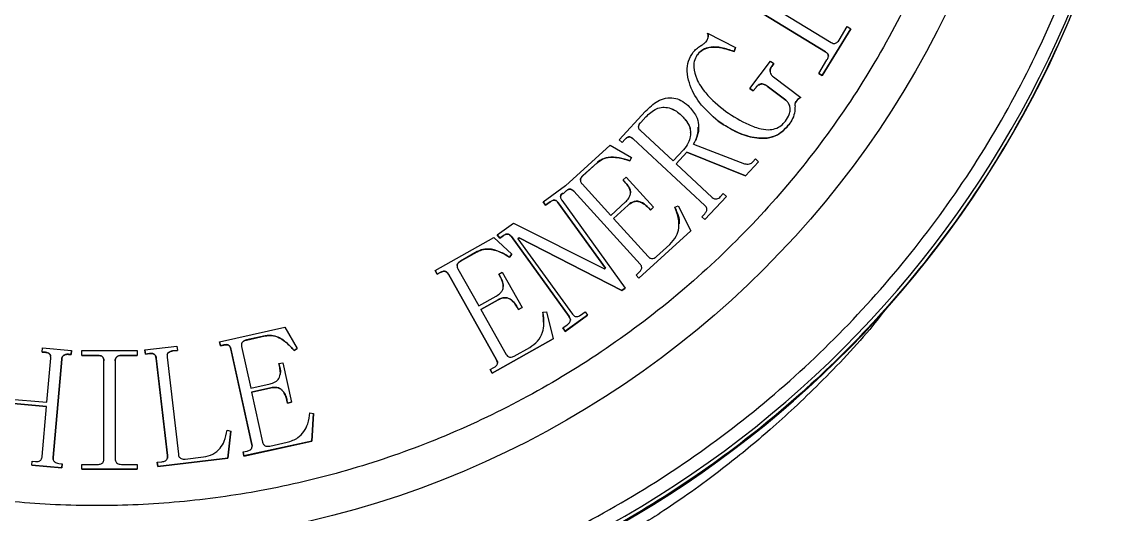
# Model space of a CAD drawing. Header units: millimetres. Extents: x 2251 to 4395, y 932 to 2449.
# Drawn here: x 3678.5 to 3760.5, y 2141.7 to 2179 of the extents above; entities that cross this region are included whole.
import ezdxf

# ---------------------------------------------------------------- set-up
doc = ezdxf.new("R2010")
doc.units = ezdxf.units.MM

msp = doc.modelspace()

# ---------------------------------------------------------------- linework, layer by layer
at = {"color": 7, "linetype": 'Continuous', "lineweight": 25}
for p, q in [((3733.519, 2181.266), (3739.855, 2177.4)), ((3739.421, 2176.691), (3733.086, 2180.557)), ((3733.086, 2180.555), (3739.421, 2176.689)), ((3730.487, 2178.103), (3732.602, 2177.024)), ((3741.34, 2178.438), (3739.177, 2174.894)), ((3739.177, 2174.891), (3741.34, 2178.436)), ((3740.452, 2177.581), (3741.074, 2178.6)), ((3741.074, 2178.6), (3741.34, 2178.438)), ((3741.34, 2178.438), (3741.34, 2178.436)), ((3729.682, 2176.434), (3729.682, 2176.432)), ((3732.602, 2177.024), (3732.496, 2176.714)), ((3732.496, 2176.712), (3732.602, 2177.022)), ((3732.496, 2176.714), (3732.496, 2176.712)), ((3732.602, 2177.022), (3732.602, 2177.024)), ((3739.421, 2176.691), (3739.421, 2176.689)), ((3733.7, 2173.917), (3735.266, 2175.988)), ((3735.266, 2175.988), (3735.515, 2175.799)), ((3735.515, 2175.799), (3735.359, 2175.591)), ((3735.359, 2175.589), (3735.515, 2175.797)), ((3735.359, 2175.591), (3735.359, 2175.589)), ((3735.515, 2175.799), (3735.515, 2175.797)), ((3738.911, 2175.055), (3739.533, 2176.074)), ((3728.941, 2175.304), (3728.941, 2175.302)), ((3735.471, 2174.791), (3737.542, 2173.225)), ((3739.177, 2174.894), (3738.911, 2175.055)), ((3738.911, 2175.055), (3738.911, 2175.053)), ((3738.911, 2175.053), (3739.177, 2174.891)), ((3739.177, 2174.894), (3739.177, 2174.891)), ((3733.949, 2173.728), (3733.7, 2173.917)), ((3733.7, 2173.917), (3733.7, 2173.915)), ((3733.7, 2173.915), (3733.949, 2173.726)), ((3734.138, 2173.976), (3733.949, 2173.728)), ((3733.949, 2173.726), (3734.138, 2173.974)), ((3734.138, 2173.976), (3734.138, 2173.974)), ((3736.418, 2173.032), (3735.01, 2174.098)), ((3735.01, 2174.098), (3735.01, 2174.096)), ((3735.01, 2174.096), (3736.418, 2173.03)), ((3733.949, 2173.728), (3733.949, 2173.726)), ((3736.418, 2173.032), (3736.418, 2173.03)), ((3723.78, 2170.034), (3725.795, 2172.203)), ((3737.096, 2172.178), (3737.096, 2172.18)), ((3725.421, 2171.346), (3725.81, 2171.764)), ((3725.421, 2171.344), (3725.81, 2171.762)), ((3725.81, 2171.764), (3725.81, 2171.762)), ((3728.488, 2171.899), (3728.488, 2171.896)), ((3727.879, 2168.422), (3725.406, 2170.72)), ((3725.421, 2171.346), (3725.421, 2171.344)), ((3729.806, 2170.98), (3729.806, 2170.983)), ((3724.007, 2169.824), (3723.78, 2170.034)), ((3723.78, 2170.032), (3723.78, 2170.034)), ((3723.78, 2170.032), (3724.007, 2169.822)), ((3724.219, 2170.053), (3724.007, 2169.824)), ((3724.007, 2169.822), (3724.219, 2170.051)), ((3724.007, 2169.824), (3724.007, 2169.822)), ((3724.219, 2170.053), (3724.219, 2170.051)), ((3730.281, 2165.056), (3724.841, 2170.111)), ((3724.841, 2170.111), (3724.841, 2170.109)), ((3724.841, 2170.109), (3730.281, 2165.054)), ((3719.734, 2166.547), (3723.103, 2169.611)), ((3723.103, 2169.611), (3724.719, 2168.687)), ((3728.659, 2169.26), (3727.879, 2168.422)), ((3728.921, 2169.086), (3728.107, 2168.21)), ((3728.108, 2168.209), (3728.921, 2169.084)), ((3733.36, 2167.298), (3728.921, 2169.086)), ((3728.921, 2169.086), (3728.921, 2169.084)), ((3728.921, 2169.084), (3733.36, 2167.296)), ((3729.415, 2169.691), (3733.288, 2168.215)), ((3722.118, 2168.294), (3721.039, 2167.311)), ((3721.039, 2167.309), (3722.118, 2168.292)), ((3722.118, 2168.294), (3722.118, 2168.292)), ((3724.719, 2168.687), (3724.596, 2168.434)), ((3724.596, 2168.432), (3724.719, 2168.685)), ((3724.596, 2168.434), (3724.596, 2168.432)), ((3724.719, 2168.687), (3724.719, 2168.685)), ((3728.107, 2168.21), (3730.846, 2165.665)), ((3734.35, 2168.364), (3733.36, 2167.298)), ((3733.36, 2167.296), (3734.35, 2168.362)), ((3733.909, 2168.35), (3734.121, 2168.578)), ((3734.121, 2168.578), (3734.35, 2168.364)), ((3734.35, 2168.364), (3734.35, 2168.362)), ((3721.039, 2167.311), (3721.039, 2167.309)), ((3733.36, 2167.298), (3733.36, 2167.296)), ((3718.032, 2165.335), (3719.728, 2166.557)), ((3719.728, 2166.557), (3719.734, 2166.547)), ((3720.974, 2166.689), (3723.147, 2164.301)), ((3724.085, 2166.984), (3724.316, 2167.194)), ((3724.295, 2166.753), (3724.085, 2166.984)), ((3724.085, 2166.984), (3724.085, 2166.982)), ((3724.085, 2166.982), (3724.295, 2166.751)), ((3724.295, 2166.753), (3724.295, 2166.751)), ((3724.316, 2167.194), (3726.385, 2164.921)), ((3719.537, 2165.946), (3719.494, 2165.993)), ((3719.494, 2165.991), (3719.494, 2165.993)), ((3719.494, 2165.991), (3719.537, 2165.943)), ((3719.73, 2166.121), (3719.537, 2165.946)), ((3719.537, 2165.943), (3719.73, 2166.119)), ((3719.537, 2165.946), (3719.537, 2165.943)), ((3719.73, 2166.121), (3719.73, 2166.119)), ((3725.37, 2160.617), (3720.358, 2166.127)), ((3720.358, 2166.127), (3720.358, 2166.125)), ((3720.358, 2166.125), (3725.37, 2160.615)), ((3731.911, 2165.74), (3730.285, 2163.989)), ((3730.285, 2163.987), (3731.911, 2165.738)), ((3731.47, 2165.725), (3731.682, 2165.954)), ((3731.682, 2165.954), (3731.911, 2165.74)), ((3731.911, 2165.74), (3731.911, 2165.738)), ((3718.215, 2165.081), (3718.032, 2165.335)), ((3718.032, 2165.335), (3718.032, 2165.333)), ((3718.032, 2165.333), (3718.215, 2165.079)), ((3718.554, 2165.324), (3718.215, 2165.081)), ((3718.215, 2165.079), (3718.554, 2165.322)), ((3718.215, 2165.081), (3718.215, 2165.079)), ((3718.554, 2165.324), (3718.554, 2165.322)), ((3722.758, 2160.302), (3719.18, 2165.26)), ((3719.18, 2165.26), (3719.18, 2165.258)), ((3719.18, 2165.258), (3722.757, 2160.301)), ((3719.435, 2165.443), (3724.235, 2158.789)), ((3723.147, 2164.301), (3724.264, 2165.316)), ((3724.474, 2165.085), (3723.357, 2164.069)), ((3723.358, 2164.068), (3724.474, 2165.082)), ((3724.474, 2165.085), (3724.474, 2165.082)), ((3726.154, 2164.711), (3726.013, 2164.865)), ((3726.013, 2164.865), (3726.013, 2164.863)), ((3726.013, 2164.863), (3726.154, 2164.709)), ((3726.385, 2164.921), (3726.154, 2164.711)), ((3726.154, 2164.709), (3726.385, 2164.919)), ((3726.385, 2164.921), (3726.385, 2164.919)), ((3728.007, 2164.919), (3728.269, 2165.017)), ((3728.269, 2165.017), (3729.213, 2163.129)), ((3730.281, 2165.056), (3730.281, 2165.054)), ((3723.357, 2164.069), (3725.986, 2161.18)), ((3726.154, 2164.711), (3726.154, 2164.709)), ((3730.056, 2164.203), (3730.268, 2164.432)), ((3730.285, 2163.989), (3730.056, 2164.203)), ((3730.056, 2164.203), (3730.056, 2164.201)), ((3730.056, 2164.201), (3730.285, 2163.987)), ((3730.285, 2163.989), (3730.285, 2163.987)), ((3714.557, 2162.827), (3715.786, 2163.715)), ((3715.786, 2163.715), (3722.673, 2160.242)), ((3709.855, 2160.118), (3714.291, 2162.618)), ((3714.291, 2162.618), (3715.659, 2161.36)), ((3714.74, 2162.573), (3714.557, 2162.827)), ((3714.557, 2162.827), (3714.557, 2162.825)), ((3714.557, 2162.825), (3714.74, 2162.571)), ((3714.994, 2162.758), (3714.74, 2162.573)), ((3714.74, 2162.571), (3714.994, 2162.756)), ((3714.74, 2162.573), (3714.74, 2162.571)), ((3714.994, 2162.758), (3714.994, 2162.756)), ((3719.991, 2156.632), (3715.621, 2162.692)), ((3715.621, 2162.692), (3715.621, 2162.69)), ((3715.621, 2162.69), (3719.991, 2156.63)), ((3716.204, 2162.598), (3716.119, 2162.538)), ((3716.119, 2162.538), (3720.246, 2156.817)), ((3716.121, 2162.537), (3716.204, 2162.596)), ((3723.981, 2158.606), (3716.204, 2162.598)), ((3716.204, 2162.598), (3716.204, 2162.596)), ((3716.204, 2162.596), (3723.981, 2158.604)), ((3729.213, 2163.129), (3725.283, 2159.552)), ((3725.283, 2159.55), (3729.213, 2163.127)), ((3729.213, 2163.129), (3729.213, 2163.127)), ((3713.043, 2161.555), (3711.775, 2160.842)), ((3711.775, 2160.84), (3713.043, 2161.553)), ((3713.043, 2161.555), (3713.043, 2161.553)), ((3726.614, 2161.186), (3727.616, 2162.099)), ((3711.775, 2160.842), (3711.775, 2160.84)), ((3715.659, 2161.36), (3715.481, 2161.141)), ((3715.481, 2161.139), (3715.659, 2161.358)), ((3715.481, 2161.141), (3715.481, 2161.139)), ((3715.659, 2161.36), (3715.659, 2161.358)), ((3710.009, 2159.846), (3709.855, 2160.118)), ((3709.855, 2160.118), (3709.855, 2160.116)), ((3709.855, 2160.116), (3710.009, 2159.844)), ((3710.236, 2159.973), (3710.009, 2159.846)), ((3710.009, 2159.844), (3710.236, 2159.971)), ((3710.236, 2159.973), (3710.236, 2159.971)), ((3711.571, 2160.249), (3713.152, 2157.442)), ((3714.663, 2159.844), (3714.934, 2159.997)), ((3714.934, 2159.997), (3716.439, 2157.325)), ((3722.673, 2160.242), (3722.758, 2160.302)), ((3725.073, 2159.783), (3725.304, 2159.995)), ((3725.37, 2160.617), (3725.37, 2160.615)), ((3710.009, 2159.846), (3710.009, 2159.844)), ((3714.495, 2153.366), (3710.847, 2159.841)), ((3710.847, 2159.838), (3710.847, 2159.841)), ((3710.847, 2159.838), (3714.495, 2153.364)), ((3714.815, 2159.573), (3714.663, 2159.844)), ((3714.663, 2159.844), (3714.663, 2159.842)), ((3714.663, 2159.842), (3714.815, 2159.571)), ((3714.815, 2159.573), (3714.815, 2159.571)), ((3725.283, 2159.552), (3725.073, 2159.783)), ((3725.073, 2159.783), (3725.073, 2159.781)), ((3725.073, 2159.781), (3725.283, 2159.55)), ((3725.283, 2159.552), (3725.283, 2159.55)), ((3724.235, 2158.789), (3723.981, 2158.606)), ((3723.981, 2158.604), (3724.235, 2158.787)), ((3723.981, 2158.606), (3723.981, 2158.604)), ((3724.235, 2158.789), (3724.235, 2158.787)), ((3713.152, 2157.442), (3714.466, 2158.182)), ((3714.618, 2157.91), (3713.305, 2157.171)), ((3713.306, 2157.169), (3714.618, 2157.908)), ((3714.618, 2157.91), (3714.618, 2157.908)), ((3713.305, 2157.171), (3715.219, 2153.774)), ((3716.167, 2157.173), (3716.065, 2157.354)), ((3716.065, 2157.354), (3716.065, 2157.351)), ((3716.065, 2157.351), (3716.167, 2157.17)), ((3716.439, 2157.325), (3716.167, 2157.173)), ((3716.167, 2157.17), (3716.439, 2157.323)), ((3716.167, 2157.173), (3716.167, 2157.17)), ((3716.439, 2157.325), (3716.439, 2157.323)), ((3718.017, 2156.963), (3718.292, 2156.999)), ((3718.017, 2156.96), (3718.035, 2156.201)), ((3718.292, 2156.999), (3718.791, 2154.953)), ((3721.396, 2156.742), (3719.701, 2155.52)), ((3719.701, 2155.518), (3721.396, 2156.74)), ((3719.991, 2156.632), (3719.991, 2156.63)), ((3720.872, 2156.751), (3721.211, 2156.996)), ((3721.211, 2156.996), (3721.396, 2156.742)), ((3721.396, 2156.742), (3721.396, 2156.74)), ((3693.508, 2154.734), (3698.464, 2155.824)), ((3698.464, 2155.824), (3699.397, 2154.225)), ((3719.516, 2155.775), (3719.855, 2156.019)), ((3719.701, 2155.52), (3719.516, 2155.775)), ((3719.516, 2155.775), (3719.516, 2155.773)), ((3719.516, 2155.773), (3719.701, 2155.518)), ((3696.964, 2155.175), (3695.548, 2154.863)), ((3695.548, 2154.861), (3696.964, 2155.173)), ((3696.964, 2155.175), (3696.964, 2155.173)), ((3718.791, 2154.953), (3714.173, 2152.351)), ((3714.173, 2152.349), (3718.791, 2154.951)), ((3718.791, 2154.953), (3718.791, 2154.951)), ((3719.701, 2155.52), (3719.701, 2155.518)), ((3680.082, 2153.95), (3680.109, 2154.263)), ((3680.109, 2154.263), (3682.293, 2154.072)), ((3687.857, 2154.105), (3690.279, 2154.385)), ((3690.279, 2154.385), (3690.315, 2154.077)), ((3693.575, 2154.429), (3693.508, 2154.734)), ((3693.508, 2154.734), (3693.508, 2154.731)), ((3693.508, 2154.731), (3693.575, 2154.427)), ((3693.828, 2154.485), (3693.575, 2154.429)), ((3693.575, 2154.427), (3693.828, 2154.483)), ((3693.575, 2154.429), (3693.575, 2154.427)), ((3693.828, 2154.485), (3693.828, 2154.483)), ((3695.962, 2146.951), (3694.373, 2154.181)), ((3694.373, 2154.179), (3694.373, 2154.181)), ((3694.373, 2154.179), (3695.962, 2146.949)), ((3695.182, 2154.358), (3695.871, 2151.224)), ((3695.548, 2154.863), (3695.548, 2154.861)), ((3699.397, 2154.225), (3699.168, 2154.069)), ((3699.168, 2154.067), (3699.397, 2154.223)), ((3699.397, 2154.225), (3699.397, 2154.223)), ((3715.832, 2153.643), (3717.009, 2154.306)), ((3680.29, 2153.933), (3680.082, 2153.95)), ((3680.082, 2153.95), (3680.082, 2153.948)), ((3680.082, 2153.948), (3680.29, 2153.931)), ((3680.29, 2153.933), (3680.29, 2153.931)), ((3680.431, 2150.146), (3680.722, 2153.475)), ((3681.554, 2153.403), (3680.905, 2145.966)), ((3680.905, 2145.964), (3681.554, 2153.401)), ((3681.554, 2153.403), (3681.554, 2153.401)), ((3682.266, 2153.76), (3682.058, 2153.777)), ((3682.058, 2153.777), (3682.058, 2153.775)), ((3682.058, 2153.775), (3682.266, 2153.758)), ((3682.293, 2154.072), (3682.266, 2153.76)), ((3682.266, 2153.758), (3682.293, 2154.07)), ((3682.266, 2153.758), (3682.266, 2153.76)), ((3682.293, 2154.072), (3682.293, 2154.07)), ((3683.077, 2153.697), (3683.077, 2154.067)), ((3683.077, 2154.067), (3687.269, 2154.067)), ((3684.273, 2153.697), (3683.077, 2153.697)), ((3683.077, 2153.697), (3683.077, 2153.695)), ((3683.077, 2153.695), (3684.273, 2153.695)), ((3684.273, 2153.697), (3684.273, 2153.695)), ((3687.269, 2153.697), (3686.072, 2153.697)), ((3686.072, 2153.697), (3686.072, 2153.695)), ((3686.072, 2153.695), (3687.269, 2153.695)), ((3687.269, 2154.067), (3687.269, 2153.697)), ((3687.269, 2153.697), (3687.269, 2153.695)), ((3687.894, 2153.797), (3687.857, 2154.105)), ((3687.857, 2154.105), (3687.857, 2154.103)), ((3687.857, 2154.103), (3687.894, 2153.795)), ((3688.202, 2153.832), (3687.894, 2153.797)), ((3687.894, 2153.795), (3688.202, 2153.83)), ((3687.894, 2153.797), (3687.894, 2153.795)), ((3688.202, 2153.832), (3688.202, 2153.83)), ((3689.566, 2146.105), (3688.715, 2153.474)), ((3688.715, 2153.474), (3688.715, 2153.471)), ((3688.715, 2153.471), (3689.566, 2146.103)), ((3689.539, 2153.57), (3690.391, 2146.202)), ((3690.315, 2154.077), (3689.955, 2154.036)), ((3689.955, 2154.034), (3690.315, 2154.074)), ((3689.955, 2154.034), (3689.955, 2154.036)), ((3690.315, 2154.077), (3690.315, 2154.074)), ((3699.168, 2154.069), (3699.168, 2154.067)), ((3714.495, 2153.366), (3714.495, 2153.364)), ((3684.741, 2145.853), (3684.741, 2153.281)), ((3685.604, 2153.281), (3685.604, 2145.853)), ((3698.01, 2153.071), (3698.312, 2153.139)), ((3698.075, 2152.769), (3698.01, 2153.071)), ((3698.01, 2153.071), (3698.01, 2153.069)), ((3698.01, 2153.069), (3698.075, 2152.767)), ((3698.075, 2152.769), (3698.075, 2152.767)), ((3698.312, 2153.139), (3698.967, 2150.157)), ((3714.021, 2152.622), (3714.293, 2152.775)), ((3714.173, 2152.351), (3714.021, 2152.622)), ((3714.021, 2152.622), (3714.021, 2152.62)), ((3714.021, 2152.62), (3714.173, 2152.349)), ((3714.173, 2152.351), (3714.173, 2152.349)), ((3695.871, 2151.224), (3697.337, 2151.547)), ((3697.403, 2151.243), (3695.937, 2150.919)), ((3695.937, 2150.917), (3697.403, 2151.241)), ((3695.937, 2150.919), (3696.771, 2147.128)), ((3697.403, 2151.243), (3697.403, 2151.241)), ((3680.404, 2149.834), (3677.335, 2150.103)), ((3677.335, 2150.101), (3680.404, 2149.832)), ((3677.362, 2150.416), (3680.431, 2150.146)), ((3698.665, 2150.089), (3698.62, 2150.291)), ((3698.62, 2150.291), (3698.62, 2150.289)), ((3698.62, 2150.289), (3698.665, 2150.087)), ((3698.967, 2150.157), (3698.665, 2150.089)), ((3698.665, 2150.087), (3698.967, 2150.154)), ((3698.665, 2150.089), (3698.665, 2150.087)), ((3698.967, 2150.157), (3698.967, 2150.154)), ((3680.072, 2146.037), (3680.404, 2149.834)), ((3700.364, 2149.349), (3700.639, 2149.305)), ((3700.639, 2149.305), (3700.516, 2147.209)), ((3700.516, 2147.207), (3700.639, 2149.303)), ((3700.639, 2149.305), (3700.639, 2149.303)), ((3694.095, 2148.039), (3694.365, 2147.964)), ((3694.365, 2147.964), (3694.133, 2145.903)), ((3694.133, 2145.901), (3694.365, 2147.962)), ((3694.365, 2147.964), (3694.365, 2147.962)), ((3700.516, 2147.209), (3695.359, 2146.075)), ((3695.359, 2146.072), (3700.516, 2147.207)), ((3695.962, 2146.951), (3695.962, 2146.949)), ((3697.314, 2146.824), (3698.628, 2147.113)), ((3700.516, 2147.209), (3700.516, 2147.207)), ((3680.905, 2145.966), (3680.905, 2145.964)), ((3689.566, 2146.105), (3689.566, 2146.103)), ((3690.903, 2145.843), (3692.294, 2146.003)), ((3695.292, 2146.379), (3695.594, 2146.446)), ((3695.359, 2146.075), (3695.292, 2146.379)), ((3695.292, 2146.379), (3695.292, 2146.377)), ((3695.292, 2146.377), (3695.359, 2146.072)), ((3695.359, 2146.075), (3695.359, 2146.072)), ((3679.279, 2145.372), (3679.308, 2145.684)), ((3681.567, 2145.172), (3679.279, 2145.372)), ((3679.279, 2145.372), (3679.279, 2145.37)), ((3679.279, 2145.37), (3681.567, 2145.17)), ((3679.308, 2145.684), (3679.568, 2145.663)), ((3681.336, 2145.507), (3681.596, 2145.484)), ((3681.596, 2145.484), (3681.567, 2145.172)), ((3681.567, 2145.17), (3681.596, 2145.482)), ((3681.567, 2145.172), (3681.567, 2145.17)), ((3681.596, 2145.484), (3681.596, 2145.482)), ((3683.077, 2145.067), (3683.077, 2145.437)), ((3683.077, 2145.437), (3684.273, 2145.437)), ((3686.072, 2145.437), (3687.269, 2145.437)), ((3687.269, 2145.437), (3687.269, 2145.067)), ((3688.79, 2145.599), (3689.15, 2145.639)), ((3688.826, 2145.288), (3688.79, 2145.599)), ((3688.79, 2145.599), (3688.79, 2145.596)), ((3688.79, 2145.596), (3688.826, 2145.286)), ((3694.133, 2145.903), (3688.826, 2145.288)), ((3688.826, 2145.286), (3694.133, 2145.901)), ((3688.826, 2145.288), (3688.826, 2145.286)), ((3694.133, 2145.903), (3694.133, 2145.901)), ((3687.269, 2145.067), (3683.077, 2145.067)), ((3683.077, 2145.067), (3683.077, 2145.065)), ((3683.077, 2145.065), (3687.269, 2145.065)), ((3687.269, 2145.067), (3687.269, 2145.065))]:
    msp.add_line(p, q, dxfattribs=at)
msp.add_circle((3684.214, 2210.809), 71.5, dxfattribs=at)
for centre, start, end in [((3684.214, 2210.807), 280.30604, 349.69383), ((3684.291, 2210.435), 281.36448, 349.47139)]:
    msp.add_arc(centre, 80, start, end, dxfattribs=at)
for points, knots in [([(3752.714, 2210.816), (3752.659, 2208.727), (3752.549, 2204.548), (3751.639, 2198.21), (3750.153, 2191.857), (3747.98, 2185.492), (3745.149, 2179.268), (3741.635, 2173.246), (3737.481, 2167.554), (3732.737, 2162.292), (3727.476, 2157.549), (3721.784, 2153.395), (3715.761, 2149.881), (3709.538, 2147.05), (3703.173, 2144.878), (3696.82, 2143.383), (3690.481, 2142.506), (3684.214, 2142.221), (3677.947, 2142.506), (3671.608, 2143.383), (3665.255, 2144.878), (3658.89, 2147.05), (3652.667, 2149.881), (3646.644, 2153.395), (3640.952, 2157.549), (3635.691, 2162.292), (3630.947, 2167.554), (3626.793, 2173.246), (3623.279, 2179.268), (3620.448, 2185.491), (3618.274, 2191.857), (3616.789, 2198.209), (3615.879, 2204.548), (3615.769, 2208.727), (3615.714, 2210.816)], [0, 0, 0, 0, 0.029124, 0.058248, 0.08912, 0.119994, 0.151902, 0.184313, 0.217069, 0.25, 0.282931, 0.315687, 0.348098, 0.380006, 0.410878, 0.441752, 0.470875, 0.5, 0.529123, 0.558248, 0.58912, 0.619994, 0.651902, 0.684313, 0.717069, 0.75, 0.782931, 0.815687, 0.848098, 0.880006, 0.910878, 0.941752, 0.970875, 1, 1, 1, 1]), ([(3698.348, 2133.084), (3700.844, 2133.61), (3705.881, 2134.673), (3713.258, 2137.211), (3720.5, 2140.481), (3727.479, 2144.543), (3734.082, 2149.355), (3740.176, 2154.847), (3745.668, 2160.941), (3750.48, 2167.544), (3754.543, 2174.523), (3757.812, 2181.765), (3760.351, 2189.142), (3761.413, 2194.18), (3761.939, 2196.676)], [0, 0, 0, 0, 0.079959, 0.161371, 0.244142, 0.328893, 0.414217, 0.5, 0.585778, 0.671102, 0.755858, 0.838624, 0.920039, 1, 1, 1, 1]), ([(3730.391, 2177.461), (3730.437, 2177.541), (3730.526, 2177.697), (3730.537, 2177.931), (3730.5, 2178.059), (3730.487, 2178.103)], [0, 0, 0, 0, 0.406204, 0.795736, 1, 1, 1, 1]), ([(3730.487, 2178.101), (3730.518, 2178.01), (3730.549, 2177.919), (3730.526, 2177.831), (3730.526, 2177.831)], [0, 0, 0, 0, 0.998825, 1, 1, 1, 1]), ([(3729.391, 2176.654), (3729.431, 2176.702), (3729.511, 2176.799), (3729.696, 2176.967), (3729.852, 2177.071), (3729.955, 2177.139)], [0, 0, 0, 0, 0.2508442, 0.5020675, 1, 1, 1, 1]), ([(3729.955, 2177.139), (3729.994, 2177.164), (3730.07, 2177.213), (3730.221, 2177.313), (3730.323, 2177.402), (3730.391, 2177.461)], [0, 0, 0, 0, 0.251606, 0.503238, 1, 1, 1, 1]), ([(3739.855, 2177.4), (3739.905, 2177.373), (3739.991, 2177.328), (3740.13, 2177.326), (3740.245, 2177.365), (3740.36, 2177.449), (3740.418, 2177.532), (3740.452, 2177.581)], [0, 0, 0, 0, 0.239524, 0.40579, 0.571729, 0.750468, 1, 1, 1, 1]), ([(3731.302, 2171.434), (3730.791, 2171.877), (3729.858, 2172.686), (3729.133, 2174.077), (3728.9, 2175.173), (3728.988, 2176.004), (3729.257, 2176.439), (3729.391, 2176.654)], [0, 0, 0, 0, 0.329821, 0.602198, 0.751389, 0.876805, 1, 1, 1, 1]), ([(3729.682, 2176.434), (3729.598, 2176.284), (3729.442, 2176.003), (3729.432, 2175.368), (3729.665, 2174.515), (3730.458, 2173.313), (3731.327, 2172.613), (3731.866, 2172.179)], [0, 0, 0, 0, 0.097711, 0.183041, 0.35825, 0.602223, 1, 1, 1, 1]), ([(3732.496, 2176.714), (3732.182, 2176.825), (3731.622, 2177.023), (3730.843, 2177.093), (3730.243, 2176.937), (3729.886, 2176.686), (3729.729, 2176.492), (3729.682, 2176.434)], [0, 0, 0, 0, 0.327037, 0.582977, 0.754619, 0.926745, 1, 1, 1, 1]), ([(3729.682, 2176.432), (3729.795, 2176.559), (3730.038, 2176.832), (3730.598, 2177.06), (3731.46, 2177.071), (3732.083, 2176.855), (3732.496, 2176.712)], [0, 0, 0, 0, 0.165221, 0.356832, 0.573119, 1, 1, 1, 1]), ([(3739.533, 2176.074), (3739.577, 2176.152), (3739.638, 2176.262), (3739.644, 2176.424), (3739.603, 2176.524), (3739.53, 2176.619), (3739.461, 2176.665), (3739.421, 2176.691)], [0, 0, 0, 0, 0.364982, 0.510318, 0.655638, 0.805835, 1, 1, 1, 1]), ([(3739.421, 2176.689), (3739.47, 2176.656), (3739.551, 2176.602), (3739.617, 2176.492), (3739.644, 2176.417), (3739.639, 2176.378), (3739.639, 2176.371)], [0, 0, 0, 0, 0.43021, 0.71358, 0.945624, 1, 1, 1, 1]), ([(3735.359, 2175.591), (3735.317, 2175.527), (3735.244, 2175.415), (3735.219, 2175.223), (3735.25, 2175.058), (3735.337, 2174.906), (3735.424, 2174.832), (3735.471, 2174.791)], [0, 0, 0, 0, 0.249315, 0.435814, 0.622797, 0.797036, 1, 1, 1, 1]), ([(3735.235, 2175.209), (3735.233, 2175.229), (3735.223, 2175.304), (3735.262, 2175.441), (3735.326, 2175.538), (3735.359, 2175.589)], [0, 0, 0, 0, 0.151132, 0.552434, 1, 1, 1, 1]), ([(3735.01, 2174.098), (3734.938, 2174.147), (3734.821, 2174.228), (3734.624, 2174.27), (3734.462, 2174.246), (3734.287, 2174.154), (3734.196, 2174.046), (3734.138, 2173.976)], [0, 0, 0, 0, 0.257237, 0.420431, 0.584481, 0.733875, 1, 1, 1, 1]), ([(3734.138, 2173.974), (3734.192, 2174.04), (3734.283, 2174.148), (3734.458, 2174.243), (3734.62, 2174.267), (3734.817, 2174.228), (3734.935, 2174.147), (3735.01, 2174.096)], [0, 0, 0, 0, 0.251206, 0.415599, 0.580778, 0.730319, 1, 1, 1, 1]), ([(3725.795, 2172.203), (3726.083, 2172.48), (3726.525, 2172.905), (3727.3, 2173.212), (3727.921, 2173.236), (3728.522, 2173.024), (3728.839, 2172.76), (3729.014, 2172.615)], [0, 0, 0, 0, 0.321782, 0.493409, 0.666308, 0.816214, 1, 1, 1, 1]), ([(3736.38, 2171.434), (3736.49, 2171.596), (3736.667, 2171.858), (3736.758, 2172.268), (3736.726, 2172.59), (3736.598, 2172.845), (3736.474, 2172.975), (3736.418, 2173.032)], [0, 0, 0, 0, 0.329126, 0.528564, 0.696809, 0.865433, 1, 1, 1, 1]), ([(3737.239, 2172.998), (3737.206, 2172.95), (3737.147, 2172.865), (3737.097, 2172.716), (3737.107, 2172.621), (3737.112, 2172.572)], [0, 0, 0, 0, 0.379574, 0.681533, 1, 1, 1, 1]), ([(3737.113, 2172.709), (3737.113, 2172.723), (3737.111, 2172.801), (3737.172, 2172.897), (3737.223, 2172.972), (3737.239, 2172.996)], [0, 0, 0, 0, 0.136759, 0.726608, 1, 1, 1, 1]), ([(3737.542, 2173.225), (3737.513, 2173.21), (3737.456, 2173.18), (3737.351, 2173.122), (3737.284, 2173.053), (3737.244, 2173.004), (3737.239, 2172.998)], [0, 0, 0, 0, 0.25202, 0.504232, 0.940351, 1, 1, 1, 1]), ([(3737.239, 2172.996), (3737.259, 2173.021), (3737.314, 2173.089), (3737.422, 2173.162), (3737.506, 2173.205), (3737.542, 2173.223)], [0, 0, 0, 0, 0.252155, 0.688227, 1, 1, 1, 1]), ([(3725.81, 2171.764), (3726.06, 2172.001), (3726.43, 2172.352), (3727.087, 2172.521), (3727.619, 2172.46), (3728.098, 2172.233), (3728.37, 2172), (3728.488, 2171.899)], [0, 0, 0, 0, 0.331594, 0.48998, 0.648562, 0.847889, 1, 1, 1, 1]), ([(3725.81, 2171.762), (3726.06, 2171.999), (3726.43, 2172.35), (3727.087, 2172.518), (3727.619, 2172.458), (3728.098, 2172.231), (3728.37, 2171.997), (3728.488, 2171.896)], [0, 0, 0, 0, 0.331594, 0.48998, 0.648562, 0.847889, 1, 1, 1, 1]), ([(3729.014, 2172.615), (3729.249, 2172.364), (3729.639, 2171.947), (3729.833, 2171.169), (3729.795, 2170.416), (3729.552, 2169.954), (3729.415, 2169.691)], [0, 0, 0, 0, 0.313505, 0.520952, 0.727154, 1, 1, 1, 1]), ([(3731.866, 2172.179), (3732.432, 2171.812), (3733.277, 2171.263), (3734.447, 2170.854), (3735.183, 2170.761), (3735.75, 2170.889), (3736.135, 2171.138), (3736.312, 2171.352), (3736.38, 2171.434)], [0, 0, 0, 0, 0.399545, 0.597137, 0.733747, 0.835099, 0.936852, 1, 1, 1, 1]), ([(3737.112, 2172.572), (3737.112, 2172.445), (3737.113, 2172.124), (3736.956, 2171.634), (3736.743, 2171.323), (3736.64, 2171.174)], [0, 0, 0, 0, 0.251694, 0.638954, 1, 1, 1, 1]), ([(3728.488, 2171.899), (3728.679, 2171.701), (3728.989, 2171.377), (3729.213, 2170.786), (3729.201, 2170.266), (3729.036, 2169.727), (3728.795, 2169.427), (3728.659, 2169.26)], [0, 0, 0, 0, 0.272894, 0.445011, 0.618101, 0.78577, 1, 1, 1, 1]), ([(3728.488, 2171.896), (3728.675, 2171.698), (3728.98, 2171.375), (3729.196, 2170.875), (3729.182, 2170.625), (3729.178, 2170.547)], [0, 0, 0, 0, 0.522164, 0.851498, 1, 1, 1, 1]), ([(3736.64, 2171.174), (3736.412, 2170.92), (3736.013, 2170.474), (3735.203, 2170.15), (3734.129, 2170.115), (3732.753, 2170.495), (3731.794, 2171.115), (3731.302, 2171.434)], [0, 0, 0, 0, 0.169563, 0.297883, 0.425995, 0.705761, 1, 1, 1, 1]), ([(3731.302, 2171.431), (3731.873, 2171.069), (3732.824, 2170.464), (3734.2, 2170.121), (3735.216, 2170.14), (3735.978, 2170.472), (3736.409, 2170.885), (3736.604, 2171.127), (3736.64, 2171.171)], [0, 0, 0, 0, 0.338672, 0.564061, 0.703233, 0.843334, 0.971256, 1, 1, 1, 1]), ([(3725.406, 2170.72), (3725.361, 2170.768), (3725.291, 2170.844), (3725.258, 2170.982), (3725.275, 2171.115), (3725.33, 2171.241), (3725.395, 2171.316), (3725.421, 2171.346)], [0, 0, 0, 0, 0.273037, 0.428356, 0.583344, 0.832242, 1, 1, 1, 1]), ([(3725.267, 2171.006), (3725.269, 2171.034), (3725.274, 2171.121), (3725.331, 2171.239), (3725.395, 2171.314), (3725.421, 2171.344)], [0, 0, 0, 0, 0.219969, 0.685936, 1, 1, 1, 1]), ([(3729.415, 2169.689), (3729.546, 2169.919), (3729.777, 2170.323), (3729.781, 2170.784), (3729.783, 2170.982)], [0, 0, 0, 0, 0.571609, 1, 1, 1, 1]), ([(3724.841, 2170.111), (3724.784, 2170.157), (3724.7, 2170.225), (3724.558, 2170.252), (3724.445, 2170.233), (3724.329, 2170.163), (3724.258, 2170.092), (3724.219, 2170.053)], [0, 0, 0, 0, 0.300741, 0.442976, 0.585498, 0.770192, 1, 1, 1, 1]), ([(3724.219, 2170.051), (3724.272, 2170.103), (3724.349, 2170.181), (3724.484, 2170.242), (3724.592, 2170.248), (3724.71, 2170.211), (3724.789, 2170.156), (3724.834, 2170.115), (3724.841, 2170.109)], [0, 0, 0, 0, 0.305437, 0.45492, 0.605394, 0.744594, 0.96103, 1, 1, 1, 1]), ([(3724.596, 2168.434), (3724.329, 2168.52), (3723.795, 2168.691), (3723.027, 2168.742), (3722.448, 2168.56), (3722.207, 2168.365), (3722.118, 2168.294)], [0, 0, 0, 0, 0.321306, 0.64529, 0.869658, 1, 1, 1, 1]), ([(3722.118, 2168.292), (3722.291, 2168.416), (3722.626, 2168.658), (3723.408, 2168.747), (3724.06, 2168.614), (3724.496, 2168.466), (3724.596, 2168.432)], [0, 0, 0, 0, 0.241053, 0.469408, 0.878608, 1, 1, 1, 1]), ([(3733.288, 2168.215), (3733.349, 2168.201), (3733.471, 2168.171), (3733.658, 2168.182), (3733.808, 2168.253), (3733.879, 2168.322), (3733.909, 2168.35)], [0, 0, 0, 0, 0.2772639, 0.5575672, 0.817889, 1, 1, 1, 1]), ([(3721.039, 2167.311), (3720.982, 2167.249), (3720.896, 2167.157), (3720.85, 2166.997), (3720.859, 2166.87), (3720.909, 2166.766), (3720.956, 2166.711), (3720.974, 2166.689)], [0, 0, 0, 0, 0.3537275, 0.5222219, 0.6919708, 0.881159, 1, 1, 1, 1]), ([(3720.86, 2166.97), (3720.861, 2166.995), (3720.863, 2167.069), (3720.926, 2167.191), (3721, 2167.268), (3721.039, 2167.309)], [0, 0, 0, 0, 0.1849681, 0.5659656, 1, 1, 1, 1]), ([(3724.264, 2165.316), (3724.358, 2165.41), (3724.512, 2165.565), (3724.642, 2165.845), (3724.657, 2166.122), (3724.549, 2166.446), (3724.39, 2166.639), (3724.295, 2166.753)], [0, 0, 0, 0, 0.23981, 0.394148, 0.549699, 0.732406, 1, 1, 1, 1]), ([(3724.295, 2166.751), (3724.393, 2166.63), (3724.546, 2166.44), (3724.647, 2166.17), (3724.64, 2166.047), (3724.638, 2166.013)], [0, 0, 0, 0, 0.557801, 0.879214, 1, 1, 1, 1]), ([(3719.494, 2165.993), (3719.459, 2165.954), (3719.393, 2165.881), (3719.344, 2165.752), (3719.346, 2165.63), (3719.38, 2165.527), (3719.418, 2165.469), (3719.435, 2165.443)], [0, 0, 0, 0, 0.256868, 0.47724, 0.662008, 0.845558, 1, 1, 1, 1]), ([(3719.35, 2165.697), (3719.349, 2165.707), (3719.345, 2165.754), (3719.385, 2165.851), (3719.438, 2165.939), (3719.485, 2165.983), (3719.494, 2165.991)], [0, 0, 0, 0, 0.085598, 0.422547, 0.898222, 1, 1, 1, 1]), ([(3720.358, 2166.127), (3720.313, 2166.17), (3720.243, 2166.238), (3720.123, 2166.285), (3720.02, 2166.293), (3719.879, 2166.245), (3719.79, 2166.171), (3719.73, 2166.121)], [0, 0, 0, 0, 0.2536824, 0.4001164, 0.52343, 0.6771969, 1, 1, 1, 1]), ([(3719.73, 2166.119), (3719.795, 2166.173), (3719.889, 2166.251), (3720.043, 2166.294), (3720.158, 2166.274), (3720.266, 2166.216), (3720.327, 2166.155), (3720.358, 2166.125)], [0, 0, 0, 0, 0.349488, 0.497197, 0.646363, 0.820612, 1, 1, 1, 1]), ([(3730.846, 2165.665), (3730.884, 2165.633), (3730.952, 2165.577), (3731.077, 2165.538), (3731.21, 2165.55), (3731.349, 2165.611), (3731.43, 2165.687), (3731.47, 2165.725)], [0, 0, 0, 0, 0.208612, 0.37176, 0.536244, 0.765787, 1, 1, 1, 1]), ([(3719.18, 2165.26), (3719.144, 2165.306), (3719.084, 2165.382), (3718.963, 2165.446), (3718.854, 2165.463), (3718.71, 2165.427), (3718.619, 2165.366), (3718.554, 2165.324)], [0, 0, 0, 0, 0.239941, 0.39539, 0.551967, 0.684504, 1, 1, 1, 1]), ([(3718.554, 2165.322), (3718.633, 2165.375), (3718.743, 2165.449), (3718.911, 2165.458), (3719.014, 2165.421), (3719.107, 2165.353), (3719.155, 2165.291), (3719.18, 2165.258)], [0, 0, 0, 0, 0.384112, 0.530799, 0.677235, 0.828461, 1, 1, 1, 1]), ([(3726.013, 2164.865), (3725.869, 2165.007), (3725.656, 2165.217), (3725.287, 2165.37), (3725.004, 2165.384), (3724.719, 2165.284), (3724.564, 2165.158), (3724.474, 2165.085)], [0, 0, 0, 0, 0.337772, 0.500301, 0.664443, 0.804956, 1, 1, 1, 1]), ([(3724.474, 2165.082), (3724.583, 2165.17), (3724.759, 2165.31), (3725.065, 2165.386), (3725.357, 2165.349), (3725.695, 2165.182), (3725.897, 2164.98), (3726.013, 2164.863)], [0, 0, 0, 0, 0.232663, 0.375993, 0.519641, 0.722596, 1, 1, 1, 1]), ([(3727.616, 2162.099), (3727.797, 2162.294), (3728.133, 2162.655), (3728.343, 2163.355), (3728.315, 2164.124), (3728.12, 2164.627), (3728.007, 2164.919)], [0, 0, 0, 0, 0.257565, 0.476476, 0.695173, 1, 1, 1, 1]), ([(3728.007, 2164.917), (3728.198, 2164.5), (3728.389, 2164.083), (3728.323, 2163.652), (3728.323, 2163.651)], [0, 0, 0, 0, 0.996259, 1, 1, 1, 1]), ([(3730.268, 2164.432), (3730.32, 2164.492), (3730.395, 2164.58), (3730.443, 2164.726), (3730.433, 2164.84), (3730.38, 2164.957), (3730.316, 2165.021), (3730.281, 2165.056)], [0, 0, 0, 0, 0.327317, 0.476421, 0.626546, 0.796314, 1, 1, 1, 1]), ([(3715.621, 2162.692), (3715.584, 2162.738), (3715.524, 2162.814), (3715.409, 2162.876), (3715.307, 2162.895), (3715.173, 2162.868), (3715.072, 2162.811), (3715.004, 2162.765), (3714.994, 2162.758)], [0, 0, 0, 0, 0.239791, 0.395723, 0.528329, 0.660993, 0.950414, 1, 1, 1, 1]), ([(3714.994, 2162.756), (3715.074, 2162.808), (3715.183, 2162.881), (3715.35, 2162.89), (3715.453, 2162.853), (3715.547, 2162.786), (3715.595, 2162.723), (3715.621, 2162.69)], [0, 0, 0, 0, 0.383435, 0.529408, 0.675081, 0.826383, 1, 1, 1, 1]), ([(3713.043, 2161.553), (3713.197, 2161.623), (3713.538, 2161.777), (3714.237, 2161.746), (3714.896, 2161.492), (3715.32, 2161.236), (3715.481, 2161.139)], [0, 0, 0, 0, 0.193694, 0.42798, 0.782605, 1, 1, 1, 1]), ([(3715.481, 2161.141), (3715.236, 2161.286), (3714.742, 2161.578), (3713.993, 2161.794), (3713.398, 2161.731), (3713.135, 2161.601), (3713.043, 2161.555)], [0, 0, 0, 0, 0.329191, 0.661633, 0.881808, 1, 1, 1, 1]), ([(3711.775, 2160.842), (3711.715, 2160.803), (3711.617, 2160.738), (3711.533, 2160.606), (3711.5, 2160.489), (3711.514, 2160.366), (3711.551, 2160.29), (3711.571, 2160.249)], [0, 0, 0, 0, 0.300073, 0.489629, 0.647488, 0.805846, 1, 1, 1, 1]), ([(3711.512, 2160.501), (3711.512, 2160.507), (3711.511, 2160.551), (3711.551, 2160.633), (3711.633, 2160.749), (3711.722, 2160.806), (3711.775, 2160.84)], [0, 0, 0, 0, 0.045694, 0.295772, 0.583927, 1, 1, 1, 1]), ([(3725.986, 2161.18), (3726.029, 2161.139), (3726.099, 2161.07), (3726.233, 2161.031), (3726.37, 2161.038), (3726.502, 2161.094), (3726.58, 2161.158), (3726.614, 2161.186)], [0, 0, 0, 0, 0.244529, 0.408946, 0.573274, 0.814793, 1, 1, 1, 1]), ([(3710.847, 2159.841), (3710.816, 2159.89), (3710.766, 2159.971), (3710.656, 2160.046), (3710.546, 2160.078), (3710.398, 2160.056), (3710.299, 2160.006), (3710.236, 2159.973)], [0, 0, 0, 0, 0.23968, 0.390629, 0.542071, 0.705503, 1, 1, 1, 1]), ([(3710.236, 2159.971), (3710.318, 2160.013), (3710.432, 2160.072), (3710.596, 2160.067), (3710.695, 2160.022), (3710.781, 2159.944), (3710.824, 2159.875), (3710.847, 2159.838)], [0, 0, 0, 0, 0.377128, 0.521882, 0.666695, 0.8193, 1, 1, 1, 1]), ([(3725.304, 2159.995), (3725.367, 2160.056), (3725.456, 2160.144), (3725.509, 2160.299), (3725.498, 2160.416), (3725.448, 2160.525), (3725.395, 2160.587), (3725.37, 2160.617)], [0, 0, 0, 0, 0.358471, 0.509487, 0.66217, 0.836846, 1, 1, 1, 1]), ([(3714.466, 2158.182), (3714.585, 2158.257), (3714.775, 2158.378), (3714.96, 2158.632), (3715.028, 2158.894), (3714.988, 2159.225), (3714.88, 2159.443), (3714.815, 2159.573)], [0, 0, 0, 0, 0.253965, 0.40631, 0.559769, 0.73662, 1, 1, 1, 1]), ([(3714.815, 2159.571), (3714.887, 2159.432), (3714.996, 2159.223), (3715.004, 2158.991), (3715.006, 2158.914)], [0, 0, 0, 0, 0.668385, 1, 1, 1, 1]), ([(3716.065, 2157.354), (3715.943, 2157.542), (3715.77, 2157.81), (3715.432, 2158.022), (3715.169, 2158.085), (3714.889, 2158.046), (3714.711, 2157.957), (3714.618, 2157.91)], [0, 0, 0, 0, 0.375008, 0.532176, 0.663237, 0.825783, 1, 1, 1, 1]), ([(3714.618, 2157.908), (3714.745, 2157.969), (3714.947, 2158.066), (3715.26, 2158.074), (3715.538, 2157.969), (3715.829, 2157.731), (3715.98, 2157.488), (3716.065, 2157.351)], [0, 0, 0, 0, 0.234667, 0.375798, 0.517605, 0.729416, 1, 1, 1, 1]), ([(3744.271, 2157.567), (3743.854, 2157.027), (3742.212, 2154.895), (3739.722, 2152.308), (3737.094, 2149.748), (3735.278, 2148.108), (3733.561, 2146.649), (3731.63, 2145.103), (3729.516, 2143.527), (3727.378, 2142.056), (3725.55, 2140.884), (3724.71, 2140.377), (3724.29, 2140.124)], [0, 0, 0, 0, 0.062604, 0.247082, 0.331604, 0.410965, 0.484873, 0.5577, 0.669911, 0.780381, 0.890079, 1, 1, 1, 1]), ([(3717.009, 2154.306), (3717.222, 2154.449), (3717.65, 2154.737), (3718.011, 2155.4), (3718.132, 2156.165), (3718.059, 2156.672), (3718.017, 2156.963)], [0, 0, 0, 0, 0.248815, 0.500063, 0.713643, 1, 1, 1, 1]), ([(3719.855, 2156.019), (3719.914, 2156.065), (3720.002, 2156.133), (3720.081, 2156.259), (3720.101, 2156.366), (3720.079, 2156.49), (3720.031, 2156.574), (3719.996, 2156.625), (3719.991, 2156.632)], [0, 0, 0, 0, 0.305771, 0.455285, 0.605942, 0.744239, 0.965757, 1, 1, 1, 1]), ([(3719.991, 2156.63), (3720.023, 2156.58), (3720.072, 2156.499), (3720.101, 2156.398), (3720.093, 2156.358), (3720.092, 2156.354)], [0, 0, 0, 0, 0.5965526, 0.9553381, 1, 1, 1, 1]), ([(3720.246, 2156.817), (3720.279, 2156.777), (3720.338, 2156.706), (3720.458, 2156.644), (3720.59, 2156.63), (3720.734, 2156.666), (3720.824, 2156.722), (3720.872, 2156.751)], [0, 0, 0, 0, 0.215896, 0.385328, 0.555954, 0.7641, 1, 1, 1, 1]), ([(3699.168, 2154.069), (3698.978, 2154.276), (3698.598, 2154.693), (3697.958, 2155.116), (3697.371, 2155.241), (3697.074, 2155.193), (3696.964, 2155.175)], [0, 0, 0, 0, 0.324948, 0.652823, 0.870839, 1, 1, 1, 1]), ([(3696.964, 2155.173), (3697.132, 2155.194), (3697.498, 2155.24), (3698.155, 2155.012), (3698.71, 2154.578), (3699.042, 2154.207), (3699.168, 2154.067)], [0, 0, 0, 0, 0.194478, 0.422538, 0.782169, 1, 1, 1, 1]), ([(3693.828, 2154.483), (3693.917, 2154.499), (3694.042, 2154.522), (3694.199, 2154.472), (3694.288, 2154.393), (3694.345, 2154.29), (3694.364, 2154.213), (3694.373, 2154.179)], [0, 0, 0, 0, 0.369411, 0.518582, 0.668914, 0.853903, 1, 1, 1, 1]), ([(3694.373, 2154.181), (3694.357, 2154.238), (3694.332, 2154.33), (3694.251, 2154.435), (3694.153, 2154.495), (3694.005, 2154.519), (3693.896, 2154.498), (3693.828, 2154.485)], [0, 0, 0, 0, 0.243865, 0.391737, 0.541046, 0.710969, 1, 1, 1, 1]), ([(3695.548, 2154.863), (3695.47, 2154.839), (3695.352, 2154.803), (3695.231, 2154.688), (3695.174, 2154.576), (3695.163, 2154.461), (3695.176, 2154.39), (3695.182, 2154.358)], [0, 0, 0, 0, 0.339866, 0.516986, 0.694619, 0.862206, 1, 1, 1, 1]), ([(3695.184, 2154.562), (3695.19, 2154.586), (3695.207, 2154.649), (3695.283, 2154.741), (3695.401, 2154.82), (3695.499, 2154.847), (3695.548, 2154.861)], [0, 0, 0, 0, 0.153617, 0.387639, 0.698766, 1, 1, 1, 1]), ([(3680.722, 2153.475), (3680.724, 2153.533), (3680.728, 2153.629), (3680.682, 2153.75), (3680.619, 2153.831), (3680.504, 2153.898), (3680.39, 2153.922), (3680.307, 2153.931), (3680.29, 2153.933)], [0, 0, 0, 0, 0.237356, 0.392761, 0.524029, 0.65536, 0.93072, 1, 1, 1, 1]), ([(3680.29, 2153.931), (3680.382, 2153.919), (3680.51, 2153.903), (3680.643, 2153.806), (3680.692, 2153.729), (3680.703, 2153.678), (3680.707, 2153.662)], [0, 0, 0, 0, 0.508362, 0.70662, 0.904854, 1, 1, 1, 1]), ([(3682.058, 2153.777), (3681.989, 2153.779), (3681.873, 2153.783), (3681.73, 2153.723), (3681.638, 2153.646), (3681.575, 2153.538), (3681.562, 2153.452), (3681.554, 2153.403)], [0, 0, 0, 0, 0.290077, 0.48445, 0.638173, 0.79153, 1, 1, 1, 1]), ([(3681.554, 2153.401), (3681.562, 2153.454), (3681.578, 2153.545), (3681.649, 2153.658), (3681.759, 2153.737), (3681.901, 2153.782), (3682.008, 2153.777), (3682.058, 2153.775)], [0, 0, 0, 0, 0.224861, 0.386581, 0.549015, 0.787195, 1, 1, 1, 1]), ([(3684.741, 2153.281), (3684.738, 2153.342), (3684.734, 2153.439), (3684.674, 2153.56), (3684.596, 2153.634), (3684.46, 2153.691), (3684.35, 2153.695), (3684.273, 2153.697)], [0, 0, 0, 0, 0.250411, 0.398556, 0.54744, 0.686236, 1, 1, 1, 1]), ([(3684.273, 2153.695), (3684.347, 2153.693), (3684.458, 2153.689), (3684.596, 2153.633), (3684.675, 2153.557), (3684.729, 2153.446), (3684.74, 2153.35), (3684.741, 2153.288), (3684.741, 2153.279)], [0, 0, 0, 0, 0.3046765, 0.4550368, 0.6065485, 0.7453901, 0.9603697, 1, 1, 1, 1]), ([(3686.072, 2153.697), (3686.002, 2153.692), (3685.886, 2153.685), (3685.748, 2153.612), (3685.663, 2153.526), (3685.612, 2153.413), (3685.607, 2153.329), (3685.604, 2153.281)], [0, 0, 0, 0, 0.294404, 0.487725, 0.643608, 0.799347, 1, 1, 1, 1]), ([(3685.604, 2153.279), (3685.608, 2153.332), (3685.613, 2153.424), (3685.675, 2153.542), (3685.774, 2153.629), (3685.911, 2153.688), (3686.019, 2153.692), (3686.072, 2153.695)], [0, 0, 0, 0, 0.222894, 0.384836, 0.547319, 0.773072, 1, 1, 1, 1]), ([(3688.715, 2153.474), (3688.702, 2153.541), (3688.682, 2153.643), (3688.6, 2153.756), (3688.506, 2153.818), (3688.367, 2153.845), (3688.264, 2153.837), (3688.202, 2153.832)], [0, 0, 0, 0, 0.2826647, 0.4248628, 0.5676053, 0.7445144, 1, 1, 1, 1]), ([(3688.202, 2153.83), (3688.28, 2153.836), (3688.393, 2153.845), (3688.536, 2153.801), (3688.624, 2153.73), (3688.689, 2153.616), (3688.705, 2153.524), (3688.715, 2153.471)], [0, 0, 0, 0, 0.3210751, 0.4658967, 0.6115923, 0.7798131, 1, 1, 1, 1]), ([(3689.955, 2154.036), (3689.882, 2154.022), (3689.769, 2153.999), (3689.64, 2153.91), (3689.565, 2153.816), (3689.531, 2153.696), (3689.536, 2153.614), (3689.539, 2153.57)], [0, 0, 0, 0, 0.311431, 0.483158, 0.654996, 0.813001, 1, 1, 1, 1]), ([(3689.554, 2153.758), (3689.566, 2153.79), (3689.595, 2153.866), (3689.708, 2153.965), (3689.838, 2154.018), (3689.929, 2154.03), (3689.955, 2154.034)], [0, 0, 0, 0, 0.200139, 0.468383, 0.843354, 1, 1, 1, 1]), ([(3714.293, 2152.775), (3714.36, 2152.816), (3714.459, 2152.877), (3714.549, 2153.001), (3714.573, 2153.105), (3714.563, 2153.232), (3714.521, 2153.314), (3714.495, 2153.366)], [0, 0, 0, 0, 0.326648, 0.47491, 0.62431, 0.760261, 1, 1, 1, 1]), ([(3714.495, 2153.364), (3714.522, 2153.313), (3714.565, 2153.231), (3714.566, 2153.139), (3714.567, 2153.104)], [0, 0, 0, 0, 0.621405, 1, 1, 1, 1]), ([(3715.219, 2153.774), (3715.251, 2153.726), (3715.304, 2153.646), (3715.419, 2153.578), (3715.549, 2153.554), (3715.693, 2153.575), (3715.788, 2153.622), (3715.832, 2153.643)], [0, 0, 0, 0, 0.2422509, 0.3981104, 0.5540249, 0.7912917, 1, 1, 1, 1]), ([(3697.337, 2151.547), (3697.469, 2151.583), (3697.682, 2151.641), (3697.932, 2151.823), (3698.067, 2152.035), (3698.134, 2152.332), (3698.112, 2152.579), (3698.08, 2152.743), (3698.075, 2152.769)], [0, 0, 0, 0, 0.246726, 0.399887, 0.554031, 0.695763, 0.951068, 1, 1, 1, 1]), ([(3698.075, 2152.767), (3698.109, 2152.614), (3698.147, 2152.443), (3698.108, 2152.276), (3698.104, 2152.258)], [0, 0, 0, 0, 0.889779, 1, 1, 1, 1]), ([(3697.403, 2151.241), (3697.565, 2151.264), (3697.814, 2151.3), (3698.129, 2151.17), (3698.356, 2150.959), (3698.527, 2150.655), (3698.591, 2150.406), (3698.62, 2150.289)], [0, 0, 0, 0, 0.2732649, 0.4182085, 0.5628225, 0.7952579, 1, 1, 1, 1]), ([(3698.62, 2150.291), (3698.567, 2150.482), (3698.487, 2150.768), (3698.245, 2151.083), (3698.005, 2151.238), (3697.71, 2151.294), (3697.515, 2151.262), (3697.403, 2151.243)], [0, 0, 0, 0, 0.333895, 0.499037, 0.66578, 0.808284, 1, 1, 1, 1]), ([(3698.628, 2147.113), (3698.919, 2147.207), (3699.419, 2147.369), (3699.935, 2147.92), (3700.246, 2148.574), (3700.321, 2149.069), (3700.364, 2149.349)], [0, 0, 0, 0, 0.295552, 0.509146, 0.721996, 1, 1, 1, 1]), ([(3692.294, 2146.003), (3692.541, 2146.056), (3693.017, 2146.159), (3693.566, 2146.62), (3693.934, 2147.263), (3694.036, 2147.754), (3694.095, 2148.039)], [0, 0, 0, 0, 0.254501, 0.491089, 0.704746, 1, 1, 1, 1]), ([(3695.594, 2146.446), (3695.684, 2146.47), (3695.81, 2146.502), (3695.931, 2146.617), (3695.979, 2146.733), (3695.983, 2146.849), (3695.967, 2146.925), (3695.962, 2146.951)], [0, 0, 0, 0, 0.37884, 0.527566, 0.676229, 0.889817, 1, 1, 1, 1]), ([(3695.962, 2146.949), (3695.978, 2146.876), (3695.994, 2146.802), (3695.971, 2146.735), (3695.971, 2146.734)], [0, 0, 0, 0, 0.9942063, 1, 1, 1, 1]), ([(3696.771, 2147.128), (3696.791, 2147.067), (3696.821, 2146.969), (3696.921, 2146.87), (3697.04, 2146.818), (3697.176, 2146.799), (3697.272, 2146.816), (3697.314, 2146.824)], [0, 0, 0, 0, 0.271137, 0.427796, 0.584166, 0.818016, 1, 1, 1, 1]), ([(3679.568, 2145.663), (3679.66, 2145.658), (3679.789, 2145.651), (3679.939, 2145.724), (3680.015, 2145.815), (3680.058, 2145.923), (3680.068, 2146.002), (3680.072, 2146.037)], [0, 0, 0, 0, 0.3758207, 0.5238074, 0.6720575, 0.8532035, 1, 1, 1, 1]), ([(3680.924, 2145.781), (3680.916, 2145.806), (3680.899, 2145.865), (3680.902, 2145.927), (3680.905, 2145.964)], [0, 0, 0, 0, 0.41224, 1, 1, 1, 1]), ([(3680.905, 2145.966), (3680.903, 2145.908), (3680.901, 2145.814), (3680.956, 2145.692), (3681.038, 2145.607), (3681.166, 2145.536), (3681.272, 2145.518), (3681.336, 2145.507)], [0, 0, 0, 0, 0.238138, 0.394231, 0.549692, 0.728395, 1, 1, 1, 1]), ([(3689.15, 2145.639), (3689.239, 2145.653), (3689.363, 2145.673), (3689.496, 2145.768), (3689.554, 2145.871), (3689.577, 2145.987), (3689.57, 2146.068), (3689.566, 2146.105)], [0, 0, 0, 0, 0.36734, 0.515297, 0.663697, 0.845087, 1, 1, 1, 1]), ([(3689.566, 2146.103), (3689.574, 2146.043), (3689.582, 2145.976), (3689.559, 2145.914), (3689.556, 2145.907)], [0, 0, 0, 0, 0.88537, 1, 1, 1, 1]), ([(3690.391, 2146.202), (3690.4, 2146.148), (3690.417, 2146.057), (3690.494, 2145.948), (3690.604, 2145.873), (3690.746, 2145.832), (3690.852, 2145.84), (3690.903, 2145.843)], [0, 0, 0, 0, 0.226887, 0.389122, 0.551824, 0.783972, 1, 1, 1, 1]), ([(3684.273, 2145.437), (3684.362, 2145.44), (3684.488, 2145.445), (3684.629, 2145.524), (3684.702, 2145.617), (3684.738, 2145.732), (3684.74, 2145.815), (3684.741, 2145.853)], [0, 0, 0, 0, 0.3640306, 0.510061, 0.6558643, 0.8438409, 1, 1, 1, 1]), ([(3685.604, 2145.853), (3685.608, 2145.803), (3685.613, 2145.714), (3685.671, 2145.595), (3685.766, 2145.508), (3685.904, 2145.449), (3686.012, 2145.441), (3686.072, 2145.437)], [0, 0, 0, 0, 0.210223, 0.375759, 0.542534, 0.746796, 1, 1, 1, 1])]:
    msp.add_open_spline(points, degree=3, knots=knots, dxfattribs=at)
msp.add_open_spline([(3762.944, 2195.891), (3762.38, 2193.276), (3761.25, 2188.046), (3758.571, 2180.467), (3755.202, 2173.179), (3751.106, 2166.269), (3746.342, 2159.802), (3740.954, 2153.845), (3734.997, 2148.457), (3728.531, 2143.694), (3721.62, 2139.598), (3714.332, 2136.229), (3706.753, 2133.55), (3701.523, 2132.42), (3698.908, 2131.856)], degree=3, dxfattribs=at)

doc.saveas('drawing.dxf')
